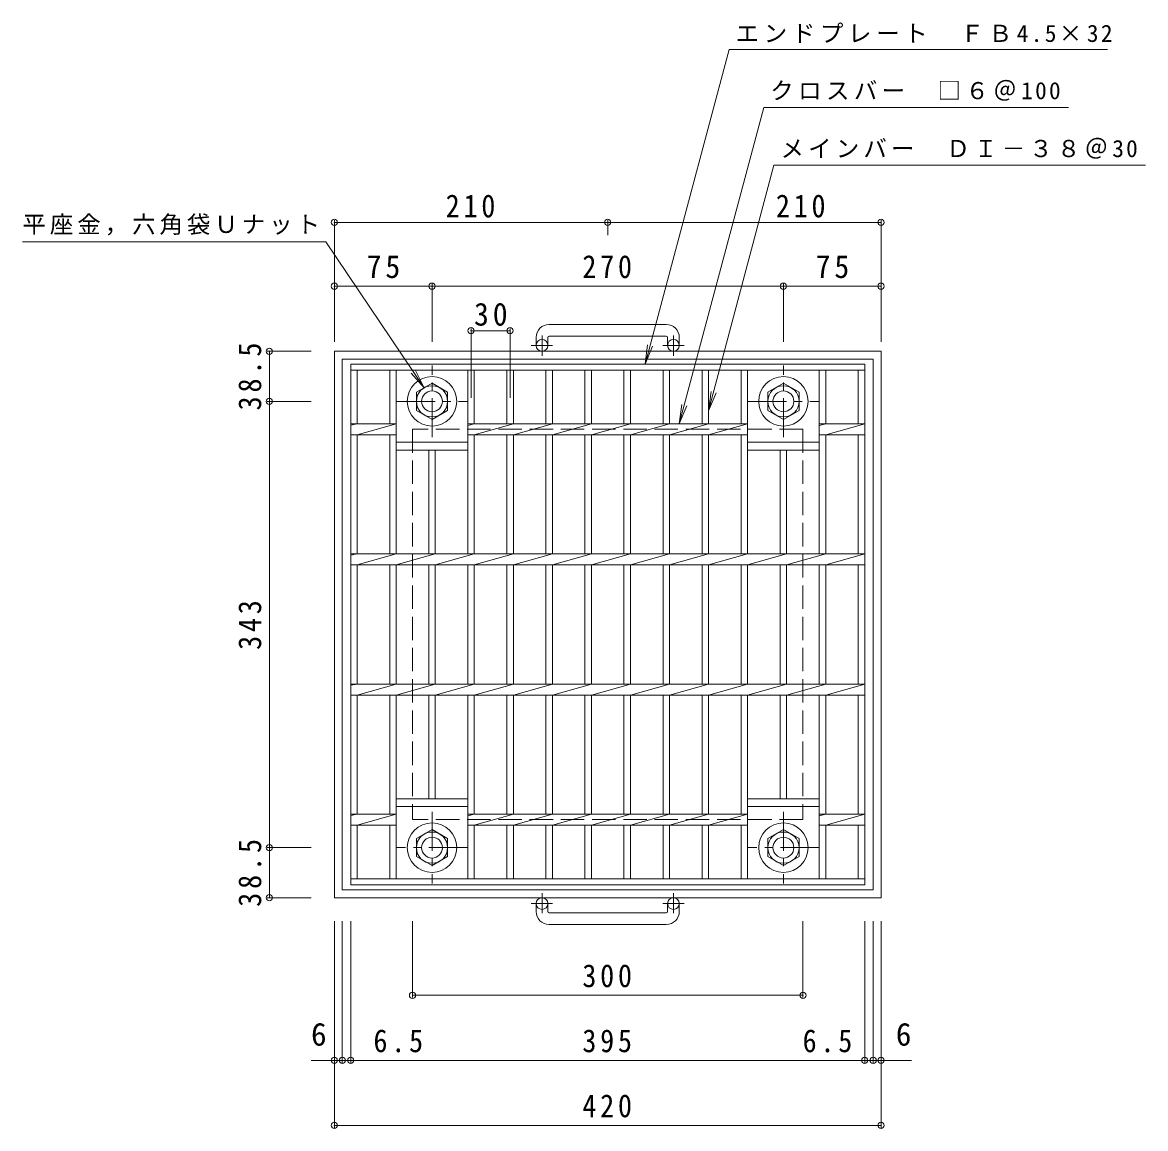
# Model space of a CAD drawing. Units: millimetres at full size, sheet at 1:6. Extents: x -714 to 962, y -827 to 707.
# Drawn here: x -714 to 149, y -143 to 707 of the extents above; entities that cross this region are included whole.
import ezdxf
from ezdxf.enums import TextEntityAlignment as Align

# ---------------------------------------------------------------- set-up
doc = ezdxf.new("R2010")
doc.units = ezdxf.units.MM
doc.header["$LTSCALE"] = 6
doc.header["$PDMODE"] = 32
doc.header["$PDSIZE"] = 4.8
doc.linetypes.add('CHAIN1', pattern=[8, 5, -1, 1, -1])
doc.linetypes.add('DASHED3', pattern=[4, 3, -1])
for name, color, linetype, lineweight in [('E-1', 2, 'Continuous', 9), ('E-2', 3, 'Continuous', 9), ('E-4', 7, 'Continuous', 9), ('E-5', 7, 'Continuous', 9)]:
    doc.layers.add(name, color=color, linetype=linetype, lineweight=lineweight)
doc.styles.add('ＭＳ ゴシック', font='')
doc.styles.get('ＭＳ ゴシック').set_extended_font_data('MS Gothic')

msp = doc.modelspace()

# ---------------------------------------------------------------- linework, layer by layer
at = {"layer": 'E-1'}
for p, q in [((-218.907, 475.248), (-308.907, 475.248)), ((-308.907, 466.249), (-218.907, 466.249)), ((-318.907, 465.249), (-318.907, 459.149)), ((-309.908, 465.249), (-309.908, 459.149)), ((-217.907, 465.249), (-217.907, 459.149)), ((-208.907, 465.249), (-208.907, 459.149)), ((-473.907, 454.649), (-473.907, 34.648)), ((-53.907, 454.649), (-473.907, 454.649)), ((-53.907, 454.649), (-53.907, 34.648)), ((-467.907, 448.649), (-467.907, 40.649)), ((-59.907, 448.649), (-467.907, 448.649)), ((-59.907, 448.649), (-59.907, 40.649)), ((-53.907, 34.648), (-473.907, 34.648)), ((-59.907, 40.649), (-467.907, 40.649)), ((-318.907, 24.048), (-318.907, 30.148)), ((-309.908, 24.048), (-309.908, 30.148)), ((-217.907, 24.048), (-217.907, 30.148)), ((-208.907, 24.048), (-208.907, 30.148)), ((-308.907, 23.048), (-218.907, 23.048)), ((-218.907, 14.048), (-308.907, 14.048))]:
    msp.add_line(p, q, dxfattribs=at)
at = {"layer": 'E-1', "linetype": 'CHAIN1'}
for p, q in [((-314.407, 451.041), (-314.407, 466.639)), ((-213.407, 451.041), (-213.407, 466.639)), ((-306.244, 459.149), (-322.652, 459.149)), ((-205.244, 459.149), (-221.651, 459.149)), ((-398.907, 388.512), (-398.907, 443.786)), ((-128.907, 388.512), (-128.907, 443.786)), ((-426.544, 416.149), (-371.271, 416.149)), ((-156.544, 416.149), (-101.27, 416.149)), ((-398.907, 100.785), (-398.907, 45.512)), ((-128.907, 100.785), (-128.907, 45.512)), ((-371.271, 73.148), (-426.544, 73.148)), ((-101.271, 73.148), (-156.544, 73.148)), ((-314.407, 38.255), (-314.407, 22.658)), ((-213.407, 38.255), (-213.407, 22.658)), ((-306.244, 30.148), (-322.652, 30.148)), ((-205.244, 30.148), (-221.651, 30.148))]:
    msp.add_line(p, q, dxfattribs=at)
at = {"layer": 'E-1'}
for points in [[(-386.907, 423.077), (-386.907, 409.22), (-398.907, 402.292), (-410.907, 409.22), (-410.907, 423.077), (-398.907, 430.005)], [(-116.907, 423.077), (-116.907, 409.22), (-128.907, 402.292), (-140.907, 409.22), (-140.907, 423.077), (-128.907, 430.005)], [(-410.908, 66.221), (-410.908, 80.077), (-398.907, 87.006), (-386.908, 80.077), (-386.908, 66.221), (-398.907, 59.292)], [(-140.907, 66.221), (-140.907, 80.077), (-128.907, 87.006), (-116.907, 80.077), (-116.907, 66.221), (-128.907, 59.292)]]:
    msp.add_lwpolyline(points, close=True, dxfattribs=at)
at = {"layer": 'E-1', "linetype": 'DASHED3'}
for points in [[(-113.907, 394.649), (-413.907, 394.649), (-413.907, 94.648)], [(-113.907, 394.649), (-113.907, 94.648), (-413.907, 94.648)]]:
    msp.add_lwpolyline(points, dxfattribs=at)
at = {"layer": 'E-1'}
for centre, radius in [((-314.407, 459.149), 4.5), ((-213.407, 459.149), 4.5), ((-398.907, 416.149), 19), ((-128.907, 416.149), 19), ((-398.907, 416.149), 12), ((-398.907, 416.149), 8), ((-128.907, 416.149), 12), ((-128.907, 416.149), 8), ((-398.907, 73.148), 19), ((-128.907, 73.148), 19), ((-398.907, 73.148), 12), ((-398.907, 73.148), 8), ((-128.907, 73.148), 12), ((-128.907, 73.148), 8), ((-314.407, 30.148), 4.5), ((-213.407, 30.148), 4.5)]:
    msp.add_circle(centre, radius, dxfattribs=at)
for centre, radius, start, end in [((-308.907, 465.249), 10, 90, 180), ((-218.907, 465.249), 10, 0, 90), ((-308.907, 465.249), 1, 90, 180), ((-218.907, 465.249), 1, 0, 90), ((-308.907, 24.048), 10, 180, 270), ((-308.907, 24.048), 1, 180, 270), ((-218.907, 24.048), 10, 270, 0), ((-218.907, 24.048), 1, 270, 0)]:
    msp.add_arc(centre, radius, start, end, dxfattribs=at)
at = {"layer": 'E-2'}
for p, q in [((-461.407, 444.649), (-66.407, 444.649)), ((-461.407, 44.648), (-461.407, 444.649)), ((-461.407, 440.149), (-66.407, 440.149)), ((-456.407, 398.889), (-456.407, 440.149)), ((-431.407, 440.149), (-431.407, 398.889)), ((-426.407, 440.149), (-426.407, 298.888)), ((-371.407, 440.149), (-371.407, 298.888)), ((-366.407, 440.149), (-366.407, 398.889)), ((-341.407, 440.149), (-341.407, 398.889)), ((-336.407, 440.149), (-336.407, 398.889)), ((-311.407, 440.149), (-311.407, 398.889)), ((-306.407, 440.149), (-306.407, 398.889)), ((-281.406, 440.149), (-281.406, 398.889)), ((-276.407, 440.149), (-276.407, 398.889)), ((-251.407, 440.149), (-251.407, 398.889)), ((-246.408, 440.149), (-246.408, 398.889)), ((-221.407, 440.149), (-221.407, 398.889)), ((-216.407, 440.149), (-216.407, 398.889)), ((-191.407, 440.149), (-191.407, 398.889)), ((-186.407, 440.149), (-186.407, 398.889)), ((-161.407, 440.149), (-161.407, 398.889)), ((-156.407, 440.149), (-156.407, 298.888)), ((-101.407, 440.149), (-101.407, 298.888)), ((-96.407, 440.149), (-96.407, 398.889)), ((-71.407, 440.149), (-71.407, 398.889)), ((-66.407, 44.648), (-66.407, 444.649)), ((-456.407, 398.889), (-461.407, 397.889)), ((-461.407, 398.889), (-426.407, 398.889)), ((-426.407, 398.889), (-456.407, 390.409)), ((-366.407, 398.889), (-371.407, 397.475)), ((-371.407, 398.889), (-156.407, 398.889)), ((-336.407, 398.889), (-366.407, 390.409)), ((-306.407, 398.889), (-336.407, 390.409)), ((-276.407, 398.889), (-306.407, 390.409)), ((-246.407, 398.889), (-276.407, 390.409)), ((-216.407, 398.889), (-246.408, 390.409)), ((-186.407, 398.889), (-216.407, 390.409)), ((-156.407, 398.889), (-186.407, 390.409)), ((-96.407, 398.889), (-101.407, 397.475)), ((-101.407, 398.889), (-66.407, 398.889)), ((-66.407, 398.889), (-96.407, 390.409)), ((-461.407, 390.409), (-426.407, 390.409)), ((-456.407, 298.888), (-456.407, 390.409)), ((-431.407, 390.409), (-431.407, 298.888)), ((-371.407, 390.409), (-156.407, 390.409)), ((-366.407, 390.409), (-366.407, 298.888)), ((-341.407, 390.409), (-341.407, 298.888)), ((-336.407, 390.409), (-336.407, 298.888)), ((-311.407, 390.409), (-311.407, 298.888)), ((-306.407, 390.409), (-306.407, 298.888)), ((-281.406, 390.409), (-281.406, 298.888)), ((-276.407, 390.409), (-276.407, 298.888)), ((-251.407, 390.409), (-251.407, 298.888)), ((-246.408, 390.409), (-246.408, 298.888)), ((-221.407, 390.409), (-221.407, 298.888)), ((-216.407, 390.409), (-216.407, 298.888)), ((-191.407, 390.409), (-191.407, 298.888)), ((-186.407, 390.409), (-186.407, 298.888)), ((-161.407, 390.409), (-161.407, 298.888)), ((-101.407, 390.409), (-66.407, 390.409)), ((-96.407, 390.409), (-96.407, 298.888)), ((-71.407, 390.409), (-71.407, 298.888)), ((-371.407, 384.649), (-426.407, 384.649)), ((-101.407, 384.649), (-156.407, 384.649)), ((-371.407, 378.649), (-426.407, 378.649)), ((-401.407, 378.649), (-401.407, 298.888)), ((-396.407, 378.649), (-396.407, 298.888)), ((-101.407, 378.649), (-156.407, 378.649)), ((-131.407, 378.649), (-131.407, 298.888)), ((-126.407, 378.649), (-126.407, 298.888)), ((-456.407, 298.889), (-461.407, 297.888)), ((-461.407, 298.889), (-66.407, 298.889)), ((-426.407, 298.889), (-456.407, 290.408)), ((-396.407, 298.889), (-426.407, 290.408)), ((-366.407, 298.889), (-396.407, 290.408)), ((-336.407, 298.889), (-366.407, 290.408)), ((-306.407, 298.889), (-336.407, 290.408)), ((-276.407, 298.889), (-306.407, 290.408)), ((-246.407, 298.889), (-276.407, 290.408)), ((-216.407, 298.889), (-246.408, 290.408)), ((-186.407, 298.889), (-216.407, 290.408)), ((-156.407, 298.889), (-186.407, 290.408)), ((-126.407, 298.889), (-156.407, 290.408)), ((-96.407, 298.889), (-126.407, 290.408)), ((-66.407, 298.889), (-96.407, 290.408)), ((-461.407, 290.408), (-66.407, 290.408)), ((-456.407, 198.889), (-456.407, 290.408)), ((-431.407, 290.408), (-431.407, 198.889)), ((-426.407, 290.408), (-426.407, 198.889)), ((-401.407, 290.408), (-401.407, 198.889)), ((-396.407, 290.408), (-396.407, 198.889)), ((-371.407, 290.408), (-371.407, 198.889)), ((-366.407, 290.408), (-366.407, 198.889)), ((-341.407, 290.408), (-341.407, 198.889)), ((-336.407, 290.408), (-336.407, 198.889)), ((-311.407, 290.408), (-311.407, 198.889)), ((-306.407, 290.408), (-306.407, 198.889)), ((-281.406, 290.408), (-281.406, 198.889)), ((-276.407, 290.408), (-276.407, 198.889)), ((-251.407, 290.408), (-251.407, 198.889)), ((-246.408, 290.408), (-246.408, 198.889)), ((-221.407, 290.408), (-221.407, 198.889)), ((-216.407, 290.408), (-216.407, 198.889)), ((-191.407, 290.408), (-191.407, 198.889)), ((-186.407, 290.408), (-186.407, 198.889)), ((-161.407, 290.408), (-161.407, 198.889)), ((-156.407, 290.408), (-156.407, 198.889)), ((-131.407, 290.408), (-131.407, 198.889)), ((-126.407, 290.408), (-126.407, 198.889)), ((-101.407, 290.408), (-101.407, 198.889)), ((-96.407, 290.408), (-96.407, 198.889)), ((-71.407, 290.408), (-71.407, 198.889)), ((-456.407, 198.889), (-461.407, 197.888)), ((-461.407, 198.889), (-66.407, 198.889)), ((-426.407, 198.889), (-456.407, 190.408)), ((-396.407, 198.889), (-426.407, 190.408)), ((-366.407, 198.889), (-396.407, 190.408)), ((-336.407, 198.889), (-366.407, 190.408)), ((-306.407, 198.889), (-336.407, 190.408)), ((-276.407, 198.889), (-306.407, 190.408)), ((-246.407, 198.889), (-276.407, 190.408)), ((-216.407, 198.889), (-246.408, 190.408)), ((-186.407, 198.889), (-216.407, 190.408)), ((-156.407, 198.889), (-186.407, 190.408)), ((-126.407, 198.889), (-156.407, 190.408)), ((-96.407, 198.889), (-126.407, 190.408)), ((-66.407, 198.889), (-96.407, 190.408)), ((-461.407, 190.408), (-66.407, 190.408)), ((-456.407, 98.889), (-456.407, 190.408)), ((-431.407, 190.408), (-431.407, 98.889)), ((-426.407, 190.408), (-426.407, 49.148)), ((-401.407, 190.408), (-401.407, 110.648)), ((-396.407, 190.408), (-396.407, 110.648)), ((-371.407, 190.408), (-371.407, 49.148)), ((-366.407, 190.408), (-366.407, 98.889)), ((-341.407, 190.408), (-341.407, 98.889)), ((-336.407, 190.408), (-336.407, 98.889)), ((-311.407, 190.408), (-311.407, 98.889)), ((-306.407, 190.408), (-306.407, 98.889)), ((-281.406, 190.408), (-281.406, 98.889)), ((-276.407, 190.408), (-276.407, 98.889)), ((-251.407, 190.408), (-251.407, 98.889)), ((-246.408, 190.408), (-246.408, 98.889)), ((-221.407, 190.408), (-221.407, 98.889)), ((-216.407, 190.408), (-216.407, 98.889)), ((-191.407, 190.408), (-191.407, 98.889)), ((-186.407, 190.408), (-186.407, 98.889)), ((-161.407, 190.408), (-161.407, 98.889)), ((-156.407, 190.408), (-156.407, 49.148)), ((-131.407, 190.408), (-131.407, 110.648)), ((-126.407, 190.408), (-126.407, 110.648)), ((-101.407, 190.408), (-101.407, 49.148)), ((-96.407, 190.408), (-96.407, 98.889)), ((-71.407, 190.408), (-71.407, 98.889)), ((-426.407, 110.648), (-371.407, 110.648)), ((-426.407, 104.649), (-371.407, 104.649)), ((-156.407, 110.648), (-101.407, 110.648)), ((-156.407, 104.649), (-101.407, 104.649)), ((-456.407, 98.889), (-461.407, 97.888)), ((-461.407, 98.889), (-426.407, 98.889)), ((-426.407, 98.889), (-456.407, 90.408)), ((-371.407, 98.889), (-156.407, 98.889)), ((-366.407, 98.889), (-371.407, 97.475)), ((-336.407, 98.889), (-366.407, 90.408)), ((-306.407, 98.889), (-336.407, 90.408)), ((-276.407, 98.889), (-306.407, 90.408)), ((-246.407, 98.889), (-276.407, 90.408)), ((-216.407, 98.889), (-246.408, 90.408)), ((-186.407, 98.889), (-216.407, 90.408)), ((-156.407, 98.889), (-186.407, 90.408)), ((-101.407, 98.889), (-66.407, 98.889)), ((-96.407, 98.889), (-101.407, 97.475)), ((-66.407, 98.889), (-96.407, 90.408)), ((-461.407, 90.408), (-426.407, 90.408)), ((-456.407, 49.148), (-456.407, 90.408)), ((-431.407, 90.408), (-431.407, 49.148)), ((-371.407, 90.408), (-156.407, 90.408)), ((-366.407, 90.408), (-366.407, 49.148)), ((-341.407, 90.408), (-341.407, 49.148)), ((-336.407, 90.408), (-336.407, 49.148)), ((-311.407, 90.408), (-311.407, 49.148)), ((-306.407, 90.408), (-306.407, 49.148)), ((-281.406, 90.408), (-281.406, 49.148)), ((-276.407, 90.408), (-276.407, 49.148)), ((-251.407, 90.408), (-251.407, 49.148)), ((-246.408, 90.408), (-246.408, 49.148)), ((-221.407, 90.408), (-221.407, 49.148)), ((-216.407, 90.408), (-216.407, 49.148)), ((-191.407, 90.408), (-191.407, 49.148)), ((-186.407, 90.408), (-186.407, 49.148)), ((-161.407, 90.408), (-161.407, 49.148)), ((-101.407, 90.408), (-66.407, 90.408)), ((-96.407, 90.408), (-96.407, 49.148)), ((-71.407, 90.408), (-71.407, 49.148)), ((-66.407, 49.148), (-461.407, 49.148)), ((-66.407, 44.648), (-461.407, 44.648))]:
    msp.add_line(p, q, dxfattribs=at)
at = {"layer": 'E-4'}
for p, q in [((-473.907, 555.48), (-473.907, 466.649)), ((-473.907, 553.68), (-263.907, 553.68)), ((-263.907, 555.48), (-263.907, 543.966)), ((-263.907, 553.68), (-53.907, 553.68)), ((-53.907, 555.48), (-53.907, 466.649)), ((-473.907, 506.449), (-473.907, 461.786)), ((-473.907, 504.649), (-398.907, 504.649)), ((-398.907, 506.449), (-398.907, 461.786)), ((-398.907, 504.649), (-128.907, 504.649)), ((-128.907, 506.449), (-128.907, 461.786)), ((-128.907, 504.649), (-53.907, 504.649)), ((-53.907, 506.449), (-53.907, 461.786)), ((-368.907, 472.238), (-368.907, 418.861)), ((-368.907, 470.438), (-338.907, 470.438)), ((-338.907, 472.238), (-338.907, 418.861)), ((-525.707, 454.649), (-491.907, 454.649)), ((-523.907, 416.149), (-523.907, 454.649)), ((-525.707, 416.149), (-491.907, 416.149)), ((-523.907, 73.148), (-523.907, 416.149)), ((-525.707, 73.148), (-491.907, 73.148)), ((-523.907, 34.648), (-523.907, 73.148)), ((-525.707, 34.648), (-491.907, 34.648)), ((-473.907, -142.152), (-473.907, 16.648)), ((-467.907, -92.152), (-467.907, 16.648)), ((-461.407, -92.152), (-461.407, 16.648)), ((-413.907, -42.152), (-413.907, 16.648)), ((-113.907, -42.152), (-113.907, 16.648)), ((-66.407, -92.152), (-66.407, 16.648)), ((-59.907, -92.152), (-59.907, 16.648)), ((-53.907, -142.152), (-53.907, 16.648)), ((-413.907, -40.352), (-113.907, -40.352)), ((-491.888, -90.352), (-467.907, -90.352)), ((-467.907, -90.352), (-461.407, -90.352)), ((-461.407, -90.352), (-66.407, -90.352)), ((-66.407, -90.352), (-59.907, -90.352)), ((-59.907, -90.352), (-30.526, -90.352)), ((-473.907, -140.352), (-53.907, -140.352))]:
    msp.add_line(p, q, dxfattribs=at)
for p in [(-473.907, 553.68), (-263.907, 553.68), (-53.907, 553.68), (-473.907, 504.649), (-398.907, 504.649), (-128.907, 504.649), (-53.907, 504.649), (-368.907, 470.438), (-338.907, 470.438), (-523.907, 454.649), (-523.907, 416.149), (-523.907, 73.148), (-523.907, 34.648), (-413.907, -40.352), (-113.907, -40.352), (-473.907, -90.352), (-467.907, -90.352), (-461.407, -90.352), (-66.407, -90.352), (-59.907, -90.352), (-53.907, -90.352), (-473.907, -140.352), (-53.907, -140.352)]:
    msp.add_point(p, dxfattribs=at)
at = {"layer": 'E-5'}
for p, q in [((-235.2, 444.649), (-170.673, 686.605)), ((-170.673, 686.605), (120.012, 686.605)), ((-208.907, 398.889), (-144.043, 642.105)), ((-144.043, 642.105), (90.186, 642.105)), ((-186.407, 408.889), (-136.147, 597.606)), ((-136.147, 597.606), (149.353, 597.606)), ((-480.623, 538.649), (-713.623, 538.649)), ((-404.959, 426.455), (-480.623, 538.649)), ((-235.2, 444.649), (-233.242, 459.52)), ((-235.2, 444.649), (-229.459, 458.507)), ((-404.959, 426.455), (-414.897, 437.69)), ((-404.959, 426.455), (-411.651, 439.88)), ((-186.407, 408.889), (-184.449, 423.76)), ((-186.407, 408.889), (-180.667, 422.747)), ((-208.907, 398.889), (-206.949, 413.76)), ((-208.907, 398.889), (-203.167, 412.747))]:
    msp.add_line(p, q, dxfattribs=at)

# ---------------------------------------------------------------- texts
at = {"layer": 'E-4', "color": 2, "style": 'ＭＳ ゴシック'}
for p in [(-491.888, -84.352), (-42.526, -84.352)]:
    msp.add_text('6', height=17.6, dxfattribs=at).set_placement(p, align=Align.BOTTOM_LEFT)
at = {"layer": 'E-4', "color": 2, "char_height": 17.6, "attachment_point": 7, "style": 'ＭＳ ゴシック'}
for s, insert in [('\\T1.27;\\W0.9;210', (-388.407, 557.28)), ('\\T1.27;\\W0.9;210', (-134.691, 557.28)), ('\\T1.27;\\W0.95;75', (-449.157, 510.649)), ('\\T1.27;\\W0.9;270', (-283.407, 510.649)), ('\\T1.27;\\W0.95;75', (-104.157, 510.649)), ('\\T1.27;\\W0.95;30', (-366.657, 474.038)), ('\\T1.27;\\W0.9;300', (-283.407, -34.352)), ('\\T1.27;\\W0.9;6.5', (-443.907, -84.352)), ('\\T1.27;\\W0.9;395', (-283.407, -84.352)), ('\\T1.27;\\W0.9;6.5', (-114.145, -84.352)), ('\\T1.27;\\W0.9;420', (-283.407, -134.352))]:
    msp.add_mtext(s, dxfattribs=dict(at, insert=insert))
at = {"layer": 'E-4', "color": 2, "char_height": 17.6, "attachment_point": 7, "rotation": 90, "style": 'ＭＳ ゴシック'}
for s, insert in [('\\T1.28;\\W0.9;38.5', (-529.907, 409.149)), ('\\T1.27;\\W0.9;343', (-529.907, 225.148)), ('\\T1.28;\\W0.9;38.5', (-529.907, 27.648))]:
    msp.add_mtext(s, dxfattribs=dict(at, insert=insert))
at = {"layer": 'E-5', "char_height": 13.2, "attachment_point": 7, "style": 'ＭＳ ゴシック'}
for s, insert in [('\\T1.2;エンドプレート\u3000ＦＢ4.5×32', (-165.673, 691.605)), ('\\T1.19;クロスバー\u3000□６＠100', (-139.043, 647.105)), ('\\T1.18;メインバー\u3000ＤＩ－３８＠30', (-131.147, 602.606)), ('\\T1.17;平座金，六角袋Ｕナット', (-713.623, 543.649))]:
    msp.add_mtext(s, dxfattribs=dict(at, insert=insert))

doc.saveas('drawing.dxf')
